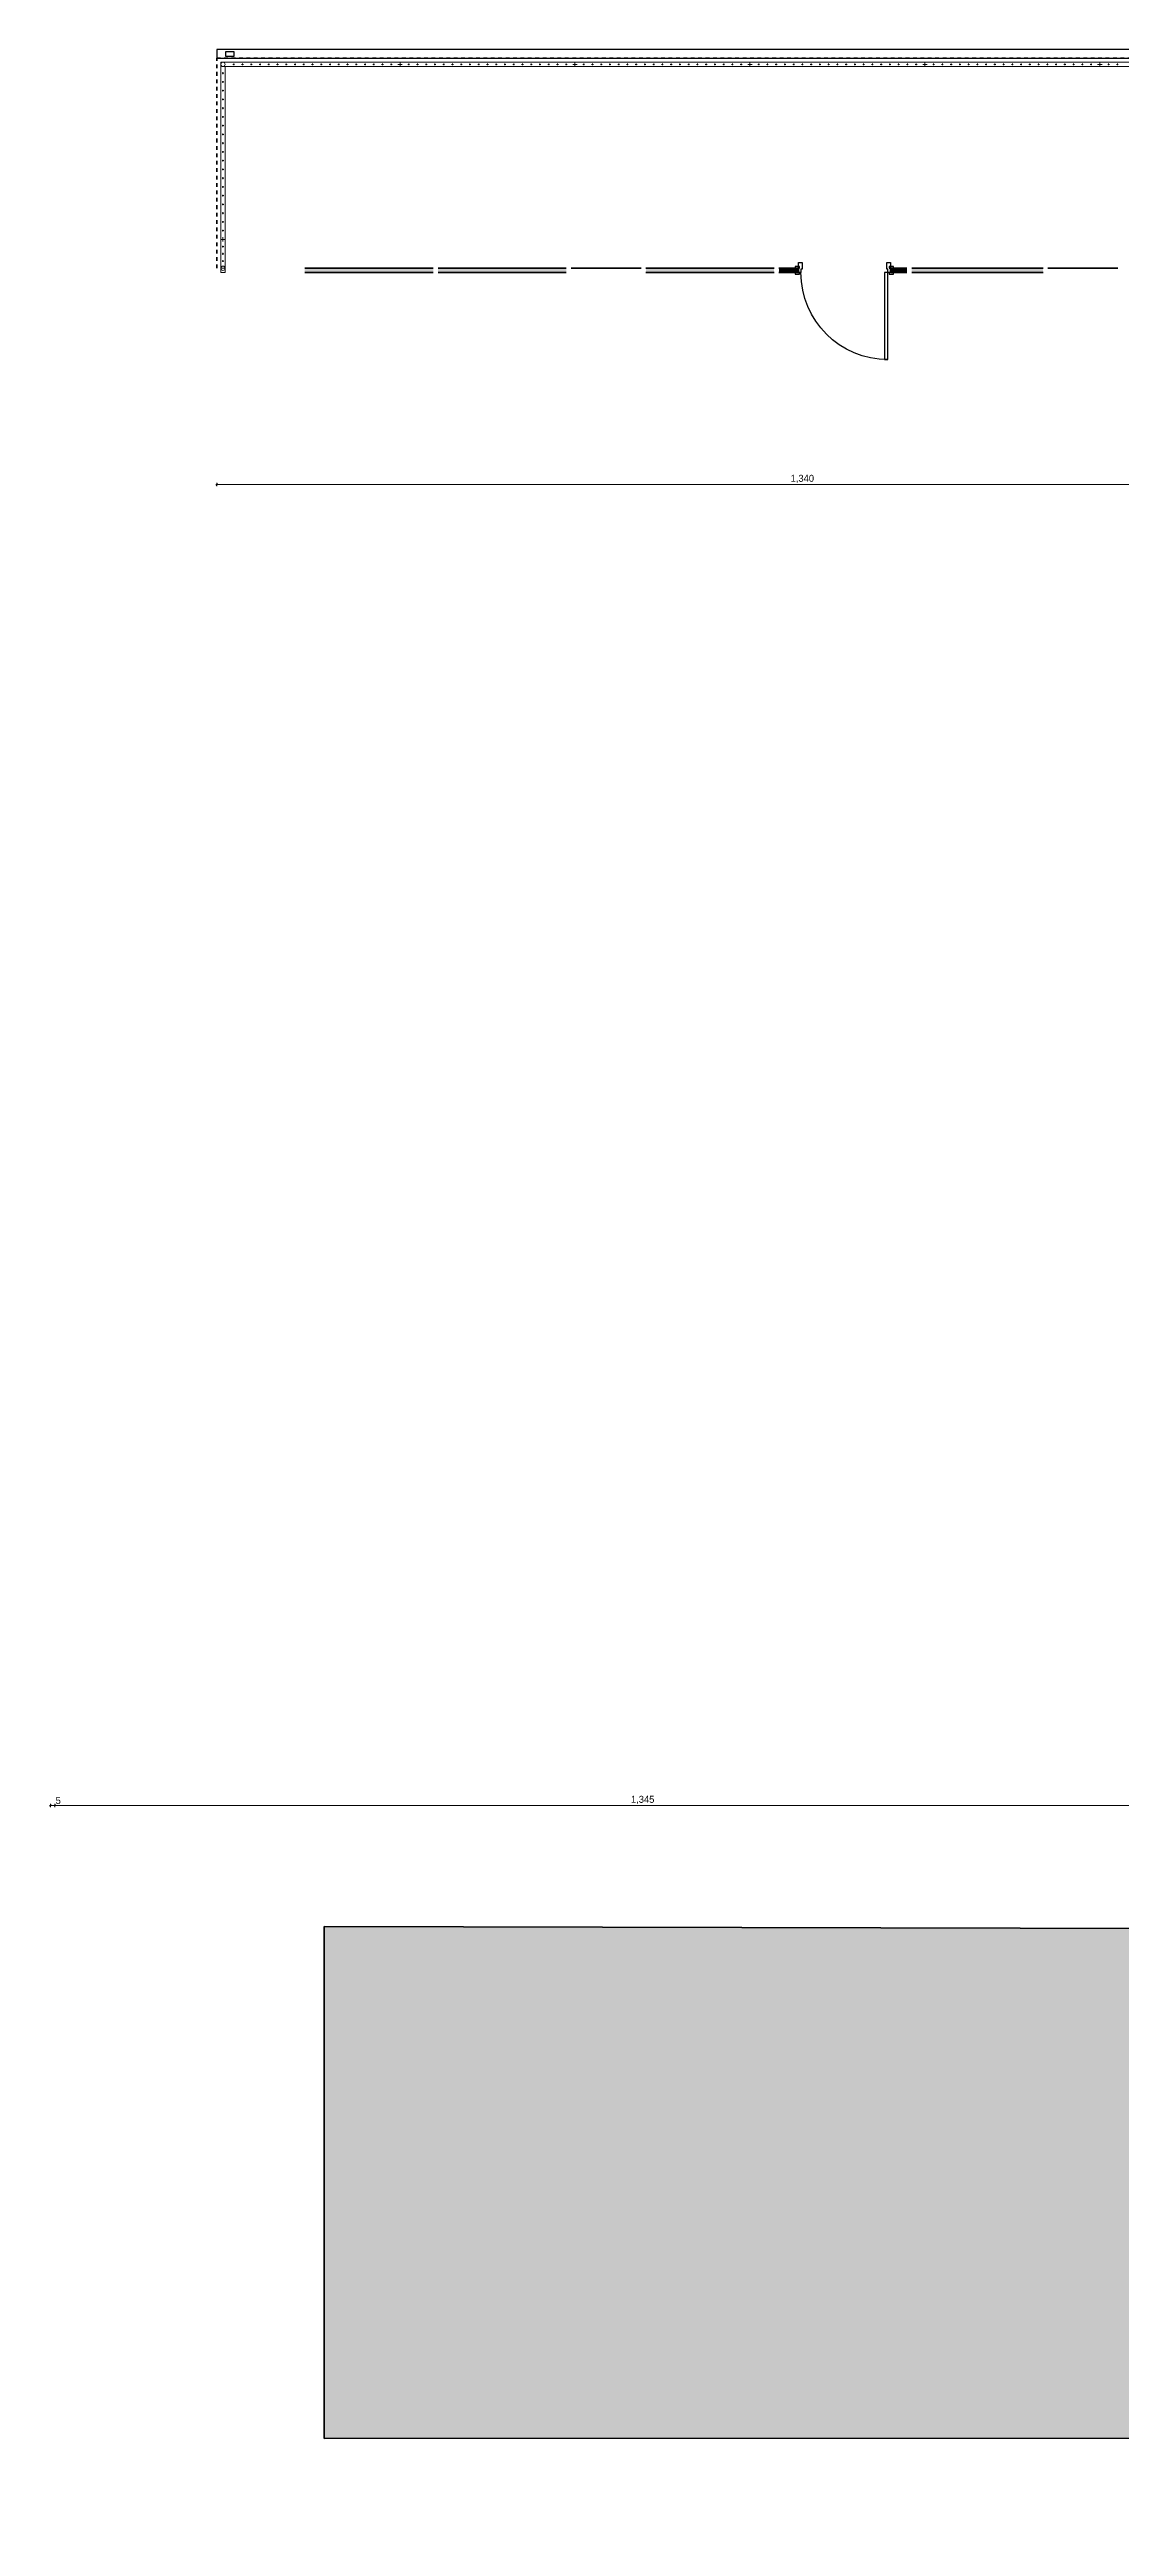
# Model space of a CAD drawing. Header units: millimetres. Extents: x -1912 to 88153, y -54123 to 4469.
# Drawn here: x -1912 to 10330, y -25811 to 2500 of the extents above; entities that cross this region are included whole.
import ezdxf

# ---------------------------------------------------------------- set-up
doc = ezdxf.new("R2010")
doc.units = ezdxf.units.MM
doc.header["$MEASUREMENT"] = 0
doc.linetypes.add('Dashed', pattern=[84.666667, 42.333333, -42.333333])
for name, color, linetype in [('A - Dimensionimi', 7, 'Continuous'), ('A - Muret', 7, 'Continuous'), ('Interior - Stair & Railing', 7, 'Continuous')]:
    doc.layers.add(name, color=color, linetype=linetype)
for name, color, linetype, lineweight in [('A - Dimensionimi_Pen_No__1', 7, 'Continuous', 13), ('A - Muret_Pen_No__7', 7, 'Continuous', 35), ('A - Perdhesa Polyine_Pen_No__6', 5, 'Continuous', 35), ('A - Sanitaria_Pen_No__42', 8, 'Continuous', 25), ('Archicad Doors_Pen_No__42', 8, 'Continuous', 25), ('Interior - Stair & Railing_Pen_No__1', 7, 'Continuous', 13)]:
    doc.layers.add(name, color=color, linetype=linetype, lineweight=lineweight)
for name, color, linetype, lineweight, true_color in [('A - Fill Zone_Pen_No__28', 7, 'Continuous', 35, 0xa80f02), ('A - Fill Zone_Pen_No__65', 7, 'Continuous', 20, 0x80c2ff), ('A - Muret_Pen_No__102', 7, 'Continuous', 13, 0xcccccc)]:
    doc.layers.add(name, color=color, linetype=linetype, lineweight=lineweight, true_color=true_color)
doc.styles.add('GENERATED_STYLE_1', font='GOTHIC.TTF')
doc.dimstyles.new('GENERATED_STYLE__7', dxfattribs={"dimtxt": 80, "dimasz": 19, "dimexe": 0.18, "dimexo": 0.0625, "dimgap": 0, "dimtad": 1, "dimtih": 1, "dimtoh": 1, "dimdec": 0, "dimlfac": 0.1, "dimzin": 0, "dimdsep": 46, "dimtxsty": 'GENERATED_STYLE_1', "dimblk": 'ARROWHEAD_2', "dimblk1": 'ARROWHEAD_2', "dimblk2": 'ARROWHEAD_2', "dimcen": 0.09, "dimse1": 1, "dimse2": 1, "dimclrd": 7, "dimclre": 7, "dimclrt": 7, "dimadec": 0, "dimazin": 0, "dimtfac": 1, "dimtdec": 4, "dimtmove": 0, "dimatfit": 3, "dimfxl": 0, "dimtolj": 1, "dimtzin": 0, "dimarcsym": 0})

# ---------------------------------------------------------------- blocks, each defined once
blk = doc.blocks.new('Railing_1')
at = {"layer": 'Interior - Stair & Railing_Pen_No__1', "color": 7, "linetype": 'Continuous', "lineweight": 13}
for p, q in [((70, 2355), (45, 2355)), ((45, 2355), (45, 2305)), ((70, 2355), (45, 2355)), ((45, 2355), (45, 2305)), ((45, 2305), (45, 2280)), ((45, 2305), (45, 2280)), ((45, 2280), (45, 2268)), ((45, 2280), (45, 2268)), ((45, 2268), (45, 0)), ((45, 2268), (45, 0)), ((82, 2355), (70, 2355)), ((82, 2355), (70, 2355)), ((70, 2305), (82, 2305)), ((70, 2305), (82, 2305)), ((52032, 2355), (82, 2355)), ((52032, 2355), (82, 2355)), ((82, 2305), (52032, 2305)), ((95, 2305), (82, 2305)), ((82, 2305), (52032, 2305)), ((95, 2305), (82, 2305)), ((95, 2280), (95, 2305)), ((95, 2280), (95, 2305)), ((95, 2268), (95, 2280)), ((95, 2268), (95, 2280)), ((95, 0), (95, 2268)), ((95, 0), (95, 2268)), ((184, 2330), (204, 2330)), ((194, 2320), (194, 2340)), ((284, 2330), (304, 2330)), ((294, 2320), (294, 2340)), ((384, 2330), (404, 2330)), ((394, 2320), (394, 2340)), ((484, 2330), (504, 2330)), ((494, 2320), (494, 2340)), ((584, 2330), (604, 2330)), ((594, 2320), (594, 2340)), ((684, 2330), (704, 2330)), ((694, 2320), (694, 2340)), ((784, 2330), (804, 2330)), ((794, 2320), (794, 2340)), ((884, 2330), (904, 2330)), ((894, 2320), (894, 2340)), ((984, 2330), (1004, 2330)), ((994, 2320), (994, 2340)), ((1084, 2330), (1104, 2330)), ((1094, 2320), (1094, 2340)), ((1184, 2330), (1204, 2330)), ((1194, 2320), (1194, 2340)), ((1284, 2330), (1304, 2330)), ((1294, 2320), (1294, 2340)), ((1384, 2330), (1404, 2330)), ((1394, 2320), (1394, 2340)), ((1484, 2330), (1504, 2330)), ((1494, 2320), (1494, 2340)), ((1584, 2330), (1604, 2330)), ((1594, 2320), (1594, 2340)), ((1684, 2330), (1704, 2330)), ((1694, 2320), (1694, 2340)), ((1784, 2330), (1804, 2330)), ((1794, 2320), (1794, 2340)), ((1884, 2330), (1904, 2330)), ((1894, 2320), (1894, 2340)), ((1984, 2330), (2004, 2330)), ((1994, 2320), (1994, 2340)), ((2069, 2330), (2119, 2330)), ((2094, 2305), (2094, 2355)), ((2184, 2330), (2204, 2330)), ((2194, 2320), (2194, 2340)), ((2284, 2330), (2304, 2330)), ((2294, 2320), (2294, 2340)), ((2384, 2330), (2404, 2330)), ((2394, 2320), (2394, 2340)), ((2484, 2330), (2504, 2330)), ((2494, 2320), (2494, 2340)), ((2584, 2330), (2604, 2330)), ((2594, 2320), (2594, 2340)), ((2684, 2330), (2704, 2330)), ((2694, 2320), (2694, 2340)), ((2784, 2330), (2804, 2330)), ((2794, 2320), (2794, 2340)), ((2884, 2330), (2904, 2330)), ((2894, 2320), (2894, 2340)), ((2984, 2330), (3004, 2330)), ((2994, 2320), (2994, 2340)), ((3084, 2330), (3104, 2330)), ((3094, 2320), (3094, 2340)), ((3184, 2330), (3204, 2330)), ((3194, 2320), (3194, 2340)), ((3284, 2330), (3304, 2330)), ((3294, 2320), (3294, 2340)), ((3384, 2330), (3404, 2330)), ((3394, 2320), (3394, 2340)), ((3484, 2330), (3504, 2330)), ((3494, 2320), (3494, 2340)), ((3584, 2330), (3604, 2330)), ((3594, 2320), (3594, 2340)), ((3684, 2330), (3704, 2330)), ((3694, 2320), (3694, 2340)), ((3784, 2330), (3804, 2330)), ((3794, 2320), (3794, 2340)), ((3884, 2330), (3904, 2330)), ((3894, 2320), (3894, 2340)), ((3984, 2330), (4004, 2330)), ((3994, 2320), (3994, 2340)), ((4069, 2330), (4119, 2330)), ((4094, 2305), (4094, 2355)), ((4184, 2330), (4204, 2330)), ((4194, 2320), (4194, 2340)), ((4284, 2330), (4304, 2330)), ((4294, 2320), (4294, 2340)), ((4384, 2330), (4404, 2330)), ((4394, 2320), (4394, 2340)), ((4484, 2330), (4504, 2330)), ((4494, 2320), (4494, 2340)), ((4584, 2330), (4604, 2330)), ((4594, 2320), (4594, 2340)), ((4684, 2330), (4704, 2330)), ((4694, 2320), (4694, 2340)), ((4784, 2330), (4804, 2330)), ((4794, 2320), (4794, 2340)), ((4884, 2330), (4904, 2330)), ((4894, 2320), (4894, 2340)), ((4984, 2330), (5004, 2330)), ((4994, 2320), (4994, 2340)), ((5084, 2330), (5104, 2330)), ((5094, 2320), (5094, 2340)), ((5184, 2330), (5204, 2330)), ((5194, 2320), (5194, 2340)), ((5284, 2330), (5304, 2330)), ((5294, 2320), (5294, 2340)), ((5384, 2330), (5404, 2330)), ((5394, 2320), (5394, 2340)), ((5484, 2330), (5504, 2330)), ((5494, 2320), (5494, 2340)), ((5584, 2330), (5604, 2330)), ((5594, 2320), (5594, 2340)), ((5684, 2330), (5704, 2330)), ((5694, 2320), (5694, 2340)), ((5784, 2330), (5804, 2330)), ((5794, 2320), (5794, 2340)), ((5884, 2330), (5904, 2330)), ((5894, 2320), (5894, 2340)), ((5984, 2330), (6004, 2330)), ((5994, 2320), (5994, 2340)), ((6069, 2330), (6119, 2330)), ((6094, 2305), (6094, 2355)), ((6184, 2330), (6204, 2330)), ((6194, 2320), (6194, 2340)), ((6284, 2330), (6304, 2330)), ((6294, 2320), (6294, 2340)), ((6384, 2330), (6404, 2330)), ((6394, 2320), (6394, 2340)), ((6484, 2330), (6504, 2330)), ((6494, 2320), (6494, 2340)), ((6584, 2330), (6604, 2330)), ((6594, 2320), (6594, 2340)), ((6684, 2330), (6704, 2330)), ((6694, 2320), (6694, 2340)), ((6784, 2330), (6804, 2330)), ((6794, 2320), (6794, 2340)), ((6884, 2330), (6904, 2330)), ((6894, 2320), (6894, 2340)), ((6984, 2330), (7004, 2330)), ((6994, 2320), (6994, 2340)), ((7084, 2330), (7104, 2330)), ((7094, 2320), (7094, 2340)), ((7184, 2330), (7204, 2330)), ((7194, 2320), (7194, 2340)), ((7284, 2330), (7304, 2330)), ((7294, 2320), (7294, 2340)), ((7384, 2330), (7404, 2330)), ((7394, 2320), (7394, 2340)), ((7484, 2330), (7504, 2330)), ((7494, 2320), (7494, 2340)), ((7584, 2330), (7604, 2330)), ((7594, 2320), (7594, 2340)), ((7684, 2330), (7704, 2330)), ((7694, 2320), (7694, 2340)), ((7784, 2330), (7804, 2330)), ((7794, 2320), (7794, 2340)), ((7884, 2330), (7904, 2330)), ((7894, 2320), (7894, 2340)), ((7984, 2330), (8004, 2330)), ((7994, 2320), (7994, 2340)), ((8069, 2330), (8119, 2330)), ((8094, 2305), (8094, 2355)), ((8184, 2330), (8204, 2330)), ((8194, 2320), (8194, 2340)), ((8284, 2330), (8304, 2330)), ((8294, 2320), (8294, 2340)), ((8384, 2330), (8404, 2330)), ((8394, 2320), (8394, 2340)), ((8484, 2330), (8504, 2330)), ((8494, 2320), (8494, 2340)), ((8584, 2330), (8604, 2330)), ((8594, 2320), (8594, 2340)), ((8684, 2330), (8704, 2330)), ((8694, 2320), (8694, 2340)), ((8784, 2330), (8804, 2330)), ((8794, 2320), (8794, 2340)), ((8884, 2330), (8904, 2330)), ((8894, 2320), (8894, 2340)), ((8984, 2330), (9004, 2330)), ((8994, 2320), (8994, 2340)), ((9084, 2330), (9104, 2330)), ((9094, 2320), (9094, 2340)), ((9184, 2330), (9204, 2330)), ((9194, 2320), (9194, 2340)), ((9284, 2330), (9304, 2330)), ((9294, 2320), (9294, 2340)), ((9384, 2330), (9404, 2330)), ((9394, 2320), (9394, 2340)), ((9484, 2330), (9504, 2330)), ((9494, 2320), (9494, 2340)), ((9584, 2330), (9604, 2330)), ((9594, 2320), (9594, 2340)), ((9684, 2330), (9704, 2330)), ((9694, 2320), (9694, 2340)), ((9784, 2330), (9804, 2330)), ((9794, 2320), (9794, 2340)), ((9884, 2330), (9904, 2330)), ((9894, 2320), (9894, 2340)), ((9984, 2330), (10004, 2330)), ((9994, 2320), (9994, 2340)), ((10069, 2330), (10119, 2330)), ((10094, 2305), (10094, 2355)), ((10184, 2330), (10204, 2330)), ((10194, 2320), (10194, 2340)), ((10284, 2330), (10304, 2330)), ((10294, 2320), (10294, 2340)), ((80, 2230), (60, 2230)), ((80, 2130), (60, 2130)), ((80, 2030), (60, 2030)), ((70, 2220), (70, 2240)), ((70, 2120), (70, 2140)), ((70, 2020), (70, 2040)), ((80, 1930), (60, 1930)), ((80, 1830), (60, 1830)), ((80, 1730), (60, 1730)), ((70, 1920), (70, 1940)), ((70, 1820), (70, 1840)), ((70, 1720), (70, 1740)), ((80, 1630), (60, 1630)), ((80, 1530), (60, 1530)), ((80, 1430), (60, 1430)), ((70, 1620), (70, 1640)), ((70, 1520), (70, 1540)), ((70, 1420), (70, 1440)), ((80, 1330), (60, 1330)), ((80, 1230), (60, 1230)), ((70, 1320), (70, 1340)), ((70, 1220), (70, 1240)), ((70, 1120), (70, 1140)), ((80, 1130), (60, 1130)), ((80, 1030), (60, 1030)), ((80, 930), (60, 930)), ((70, 1020), (70, 1040)), ((70, 920), (70, 940)), ((80, 830), (60, 830)), ((80, 730), (60, 730)), ((80, 630), (60, 630)), ((70, 820), (70, 840)), ((70, 720), (70, 740)), ((70, 620), (70, 640)), ((95, 330), (45, 330)), ((80, 530), (60, 530)), ((80, 430), (60, 430)), ((70, 520), (70, 540)), ((70, 420), (70, 440)), ((70, 305), (70, 355)), ((45, 0), (45, -50)), ((45, 0), (95, 0)), ((80, 248), (60, 248)), ((80, 165), (60, 165)), ((80, 82), (60, 82)), ((70, 238), (70, 258)), ((70, 155), (70, 175)), ((70, 73), (70, 93)), ((95, -50), (95, 0)), ((45, -50), (95, -50))]:
    blk.add_line(p, q, dxfattribs=at)
at = {"layer": 'Interior - Stair & Railing_Pen_No__1', "color": 7, "linetype": 'Continuous', "lineweight": 13, "flags": 128}
for points in [[(70, 2355, 1), (70, 2305, 1)], [(45, 0, 1), (95, 0, 1)]]:
    blk.add_lwpolyline(points, format="xyb", close=True, dxfattribs=at)
blk = doc.blocks.new('Gutter 26_2')
at = {"layer": 'A - Sanitaria_Pen_No__42', "color": 8, "linetype": 'Continuous', "lineweight": 25, "flags": 128}
for points in [[(0, -50), (52250, -50), (52250, 50), (0, 50)], [(52050, 25), (52050, -25), (52150, -25), (52150, 25)]]:
    blk.add_lwpolyline(points, close=True, dxfattribs=at)
blk = doc.blocks.new('*D464')
at = {"layer": 'A - Dimensionimi_Pen_No__1', "color": 7, "linetype": 'Continuous', "lineweight": 13}
for p, q in [((-12, -2472), (0, -2472)), ((7, -2460), (-7, -2485)), ((0, -2491), (0, -2454)), ((0, -2472), (13400, -2471)), ((13407, -2458), (13393, -2483))]:
    blk.add_line(p, q, dxfattribs=at)
at = {"layer": 'A - Dimensionimi_Pen_No__1', "color": 7, "lineweight": 13, "insert": (6559, -2456), "char_height": 80, "attachment_point": 7, "rotation": 0.0074, "style": 'GENERATED_STYLE_1'}
blk.add_mtext('\\A1;{\\pql;\\fCentury Gothic|b0|i0|c0|p0;\\W1.000000;1,340}', dxfattribs=at)
blk = doc.blocks.new('ARROWHEAD_2')
at = {"color": 0, "linetype": 'Continuous', "lineweight": 0}
for p, q in [((0, 0), (-1, 0)), ((-0.4, -0.7), (0.4, 0.7))]:
    blk.add_line(p, q, dxfattribs=at)
blk = doc.blocks.new('*D465')
at = {"layer": 'A - Dimensionimi_Pen_No__1', "color": 7, "linetype": 'Continuous', "lineweight": 13}
for p, q in [((0, -2472), (13400, -2471)), ((13407, -2458), (13393, -2483)), ((13400, -2489), (13400, -2452)), ((13400, -2471), (13600, -2471)), ((13607, -2458), (13593, -2483)), ((13600, -2489), (13600, -2452)), ((13600, -2471), (29678, -2469))]:
    blk.add_line(p, q, dxfattribs=at)
at = {"layer": 'A - Dimensionimi_Pen_No__1', "color": 7, "lineweight": 13, "insert": (13438, -2455), "char_height": 80, "attachment_point": 7, "rotation": 0.0074, "style": 'GENERATED_STYLE_1'}
blk.add_mtext('\\A1;{\\pql;\\fCentury Gothic|b0|i0|c0|p0;\\W1.000000;20}', dxfattribs=at)
blk = doc.blocks.new('*D484')
at = {"layer": 'A - Dimensionimi_Pen_No__1', "color": 7, "linetype": 'Continuous', "lineweight": 13}
for p, q in [((-1850, -17552), (-1850, -17589)), ((11600, -17552), (11600, -17589)), ((-1857, -17583), (-1843, -17558)), ((11600, -17571), (-1850, -17571)), ((11593, -17583), (11607, -17558))]:
    blk.add_line(p, q, dxfattribs=at)
at = {"layer": 'A - Dimensionimi_Pen_No__1', "color": 7, "lineweight": 13, "char_height": 80, "attachment_point": 7, "style": 'GENERATED_STYLE_1'}
for s, insert in [('\\A1;{\\pql;\\fCentury Gothic|b0|i0|c0|p0;\\W1.000000;5}', (-1843, -17555)), ('\\A1;{\\pql;\\fCentury Gothic|b0|i0|c0|p0;\\W1.000000;1,345}', (4734, -17555))]:
    blk.add_mtext(s, dxfattribs=dict(at, insert=insert))
blk = doc.blocks.new('*D485')
at = {"layer": 'A - Dimensionimi_Pen_No__1', "color": 7, "linetype": 'Continuous', "lineweight": 13}
for p, q in [((-1900, -17552), (-1900, -17589)), ((-1850, -17552), (-1850, -17589)), ((-1900, -17571), (-1912, -17571)), ((-1893, -17558), (-1907, -17583)), ((-1850, -17571), (-1900, -17571)), ((-1857, -17583), (-1843, -17558))]:
    blk.add_line(p, q, dxfattribs=at)
blk = doc.blocks.new('Door 26_7')
at = {"layer": 'Archicad Doors_Pen_No__42', "color": 8, "linetype": 'Continuous', "lineweight": 25}
for p, q in [((457, 0), (457, 994)), ((457, 994), (497, 994)), ((497, 994), (497, 0)), ((-562, 0), (-562, 19)), ((-562, 19), (-512, 19)), ((-512, 0), (-562, 0)), ((-525, 0), (-562, 0)), ((-525, 0), (-562, 0)), ((-497, 0), (-525, 0)), ((-525, 0), (-525, -115)), ((-525, 0), (-525, -50)), ((-525, 0), (-525, -50)), ((-512, 19), (-512, 0)), ((-497, -40), (-497, 0)), ((497, 0), (457, 0)), ((525, 0), (497, 0)), ((497, 0), (497, -40)), ((512, 19), (562, 19)), ((512, 0), (512, 19)), ((562, 0), (512, 0)), ((525, -115), (525, 0)), ((525, 0), (525, -50)), ((525, 0), (525, -50)), ((525, 0), (562, 0)), ((525, 0), (562, 0)), ((562, 19), (562, 0)), ((-562, -69), (-562, -50)), ((-562, -50), (-512, -50)), ((-525, -50), (-562, -50)), ((-525, -50), (-562, -50)), ((-512, -69), (-562, -69)), ((-525, -115), (-485, -115)), ((-512, -50), (-512, -69)), ((-485, -40), (-497, -40)), ((-485, -115), (-485, -40)), ((497, -40), (485, -40)), ((485, -40), (485, -115)), ((485, -115), (525, -115)), ((512, -50), (562, -50)), ((512, -69), (512, -50)), ((562, -69), (512, -69)), ((525, -50), (562, -50)), ((525, -50), (562, -50)), ((562, -50), (562, -69))]:
    blk.add_line(p, q, dxfattribs=at)
blk.add_arc((497, 0), 994, 90, 180, dxfattribs=at)
blk = doc.blocks.new('Wall_84', base_point=(978, 0))
at = {"layer": 'A - Muret_Pen_No__102', "linetype": 'Continuous', "lineweight": 0, "true_color": 0xcbd9e5}
for points in [[(2475, 0), (1005, 0), (1005, -50), (2475, -50)], [(2530, -50), (3995, -50), (3995, 0), (2530, 0)], [(4850, 0), (4050, 0), (4050, 0), (4850, 0)], [(4905, -50), (6370, -50), (6370, 0), (4905, 0)], [(6425, -50), (6650, -50), (6650, 0), (6425, 0)], [(7700, -50), (7890, -50), (7890, 0), (7700, 0)], [(7945, -50), (9445, -50), (9445, 0), (7945, 0)], [(10300, 0), (9500, 0), (9500, 0), (10300, 0)]]:
    blk.add_hatch(color=254, dxfattribs=at).paths.add_polyline_path(points)
at = {"layer": 'A - Muret_Pen_No__7', "color": 7, "linetype": 'Continuous', "lineweight": 35}
for p, q in [((6650, 0), (6613, 0)), ((6650, -50), (6650, 0)), ((7700, 0), (7737, 0)), ((7700, -50), (7700, 0)), ((6650, -50), (6613, -50)), ((7700, -50), (7737, -50))]:
    blk.add_line(p, q, dxfattribs=at)
at = {"layer": 'A - Muret_Pen_No__7', "color": 7, "linetype": 'Continuous', "lineweight": 35, "flags": 128}
for points in [[(2475, 0), (1005, 0)], [(3995, 0), (2530, 0)], [(4850, 0), (4050, 0)], [(6370, 0), (4905, 0)], [(6650, 0), (6425, 0)], [(7890, 0), (7700, 0)], [(9445, 0), (7945, 0)], [(10300, 0), (9500, 0)], [(1005, -50), (2475, -50)], [(2530, -50), (3995, -50)], [(4905, -50), (6370, -50)], [(6425, -50), (6650, -50)], [(7700, -50), (7890, -50)], [(7945, -50), (9445, -50)]]:
    blk.add_lwpolyline(points, dxfattribs=at)
at = {"layer": 'Archicad Doors_Pen_No__42', "color": 8, "linetype": 'Continuous', "lineweight": 25, "xscale": -1, "zscale": 1000, "rotation": 179.9998355863978}
blk.add_blockref('Door 26_7', (7175, -50), dxfattribs=at)

msp = doc.modelspace()

# ---------------------------------------------------------------- hatches: boundary and pattern name
at = {"layer": 'A - Fill Zone_Pen_No__65', "linetype": 'Continuous', "lineweight": 0, "true_color": 0x40617f}
msp.add_hatch(color=157, dxfattribs=at).paths.add_polyline_path([(1227.5, -18953.2), (1227.5, -24804.2), (27550.8, -24800.8), (27554.6, -54122.8), (34649.3, -54099), (54953.8, -49511.7), (51404.2, -33800.4), (45395.3, -34357.9), (44541.6, -30562.8), (41524.9, -30843.6), (41000, -24979.4), (41000, -19050.7)])

# ---------------------------------------------------------------- linework, layer by layer
at = {"layer": 'A - Fill Zone_Pen_No__28', "color": 14, "linetype": 'Continuous', "lineweight": 35, "true_color": 0xa80f02, "flags": 128}
msp.add_lwpolyline([(1227.5, -18953.2), (1227.5, -24804.2), (27550.8, -24800.8), (27554.6, -54122.8), (34649.3, -54099), (54953.8, -49511.7), (51404.2, -33800.4), (45395.3, -34357.9), (44541.6, -30562.8), (41524.9, -30843.6), (41000, -24979.4), (41000, -19050.7)], close=True, dxfattribs=at)
at = {"layer": 'A - Perdhesa Polyine_Pen_No__6', "color": 5, "linetype": 'Dashed', "lineweight": 35}
msp.add_lwpolyline([(0, 0), (0, 2400), (73150, 2400), (73150, 0)], dxfattribs=at)
msp.add_lwpolyline([(0, 0), (0, 2400), (73150, 2400), (73150, 0)], dxfattribs=at)

# ---------------------------------------------------------------- block references
at = {"layer": 'A - Muret', "color": 7, "lineweight": 35}
msp.add_blockref('Wall_84', (977.5, 0.1), dxfattribs=at)
at = {"layer": 'A - Sanitaria_Pen_No__42', "color": 8, "linetype": 'Continuous', "lineweight": 25, "zscale": 1000, "rotation": 180}
msp.add_blockref('Gutter 26_2', (52250, 2450), dxfattribs=at)
at = {"layer": 'Interior - Stair & Railing', "color": 7, "linetype": 'Continuous', "lineweight": 13}
msp.add_blockref('Railing_1', (0, 0), dxfattribs=at)

# ---------------------------------------------------------------- dimensions: what is measured, and where the dimension line sits
at = {"layer": 'A - Dimensionimi', "color": 7, "linetype": 'Continuous', "lineweight": 13}
for base, p1, p2, picture, middle in [((13400.1, -2470.7), (0, -2200), (13400.4, -4625.3), '*D464', (6693.3, -2415.5)), ((13600.1, -2470.6), (13400.4, -4625.3), (13600.4, -4725.2), '*D465', (13498.4, -2414.6))]:
    dim = msp.add_linear_dim(base=base, p1=p1, p2=p2, angle=0.00745, dimstyle='GENERATED_STYLE__7', dxfattribs=at)
    dim.commit()
    dim.dimension.update_dxf_attribs({"geometry": picture, "text_midpoint": middle, "dimtype": 160, "text_rotation": 0.00745})
for base, p1, p2, picture, middle in [((-1900, -17570.6), (-1850, -13775.8), (-1900, -13775.8), '*D485', (-1812.3, -17514.6)), ((-1850, -17570.6), (11600, -16400.8), (-1850, -13775.8), '*D484', (4868.2, -17514.6))]:
    dim = msp.add_linear_dim(base=base, p1=p1, p2=p2, angle=180, dimstyle='GENERATED_STYLE__7', dxfattribs=at)
    dim.commit()
    dim.dimension.update_dxf_attribs({"geometry": picture, "text_midpoint": middle, "dimtype": 160})

doc.saveas('drawing.dxf')
